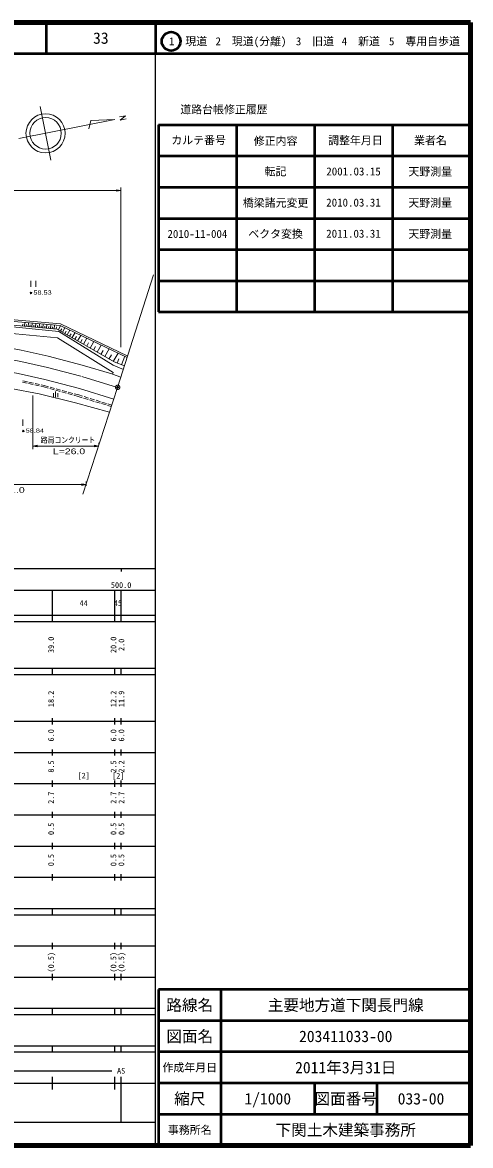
# Model space of a CAD drawing. Units: millimetres, scale not verified. Extents: x 40000 to 680000, y 20000 to 380000.
# Drawn here: x 536374 to 680000, y 20000 to 380000 of the extents above; entities that cross this region are included whole.
import ezdxf
from ezdxf.enums import TextEntityAlignment as Align

# ---------------------------------------------------------------- set-up
doc = ezdxf.new("R2010")
doc.units = ezdxf.units.MM
doc.header["$LTSCALE"] = 1000
doc.header["$PDMODE"] = 32
doc.header["$PDSIZE"] = 500
doc.linetypes.add('CHAIN', pattern=[18.5, 12, -1.5, 3.5, -1.5])
for name, color, linetype, lineweight in [('M-BMK', 2, 'CHAIN', 13), ('M-BMK-OTRS', 5, 'Continuous', 13), ('M-BMK-SRVR', 3, 'Continuous', 13), ('M-STR-HTXT', 7, 'Continuous', 13), ('M-TTL', 2, 'Continuous', 140), ('M-TTL-BAND', 7, 'Continuous', 25), ('M-TTL-FRAM', 2, 'Continuous', 50), ('M-TTL-LINE', 7, 'Continuous', 50), ('M-WORK', 1, 'Continuous', 13)]:
    doc.layers.add(name, color=color, linetype=linetype, lineweight=lineweight)
doc.layers.add('M-OTRS', color=6, linetype='Continuous')
doc.layers.add('M-TTL-TXT', color=7, linetype='Continuous')
doc.styles.add('ＭＳ ゴシック', font='')
doc.styles.add('ＭＳ Ｐゴシック', font='')
doc.styles.get('ＭＳ ゴシック').set_extended_font_data('MS Gothic')
doc.styles.get('ＭＳ Ｐゴシック').set_extended_font_data('MS PGothic')

# ---------------------------------------------------------------- blocks, each defined once
blk = doc.blocks.new('open_arrow')
at = {"color": 0, "linetype": 'Continuous', "lineweight": -2}
blk.add_lwpolyline([(7.5, 1.25), (0, 0), (7.5, -1.25)], dxfattribs=at)

msp = doc.modelspace()

# ---------------------------------------------------------------- linework, layer by layer
at = {"layer": 'M-BMK'}
msp.add_lwpolyline([(566890, 263033), (555075, 266647), (544363, 269407), (535833, 271340), (526501, 273107), (517363, 274515), (505049, 275982), (493565, 276976), (481901, 277814), (473563, 278172), (467068, 278322)], dxfattribs=at)
msp.add_circle((566890, 263033), 700, dxfattribs=at)
at = {"layer": 'M-BMK-OTRS'}
msp.add_lwpolyline([(555760, 228842), (566890, 263033), (578360, 299080)], dxfattribs=at)
at = {"layer": 'M-BMK-SRVR'}
for p, q in [((545499, 335833), (542080, 353094)), ((567481, 349714), (569384, 350091)), ((569384, 350091), (567671, 348726)), ((565983, 348858), (535159, 342754)), ((558341, 348626), (557596, 345916)), ((565983, 348858), (558341, 348626)), ((567671, 348726), (569579, 349114))]:
    msp.add_line(p, q, dxfattribs=at)
for radius in [6284, 5028]:
    msp.add_circle((543790, 344463), radius, dxfattribs=at)
at = {"layer": 'M-OTRS'}
msp.add_point((566890, 263033), dxfattribs=at)
at = {"layer": 'M-STR-HTXT'}
for p, q in [((390225, 326132), (567945, 326132)), ((567945, 275934), (567945, 327132)), ((539684, 260443), (539684, 243231)), ((560882, 244575), (560882, 245231)), ((539684, 244231), (560882, 244231)), ((504994, 231844), (556792, 231844)), ((556792, 231489), (556792, 232844))]:
    msp.add_line(p, q, dxfattribs=at)
at = {"layer": 'M-TTL'}
for p, q in [((680000, 380000), (40000, 380000)), ((680000, 20000), (680000, 380000)), ((40000, 20000), (680000, 20000))]:
    msp.add_line(p, q, dxfattribs=at)
at = {"layer": 'M-TTL-BAND'}
for p, q in [((579000, 20000), (579000, 370000)), ((40000, 205000), (579000, 205000)), ((568000, 205000), (568000, 204000)), ((68000, 198000), (579000, 198000)), ((546000, 188000), (546000, 198000)), ((566000, 188000), (566000, 198000)), ((568000, 188000), (568000, 198000)), ((40000, 190000), (579000, 190000)), ((40000, 188000), (579000, 188000)), ((40000, 173000), (579000, 173000)), ((546000, 171000), (546000, 173000)), ((566000, 171000), (566000, 173000)), ((568000, 171000), (568000, 173000)), ((40000, 171000), (579000, 171000)), ((40000, 156000), (579000, 156000)), ((546000, 155000), (546000, 157000)), ((566000, 155000), (566000, 157000)), ((568000, 155000), (568000, 157000)), ((46000, 146000), (579000, 146000)), ((546000, 145000), (546000, 147000)), ((566000, 145000), (566000, 147000)), ((568000, 145000), (568000, 147000)), ((546000, 135000), (546000, 137000)), ((566000, 135000), (566000, 137000)), ((568000, 135000), (568000, 137000)), ((52000, 136000), (579000, 136000)), ((46000, 126000), (579000, 126000)), ((546000, 125000), (546000, 127000)), ((566000, 125000), (566000, 127000)), ((568000, 125000), (568000, 127000)), ((52000, 116000), (579000, 116000)), ((546000, 115000), (546000, 117000)), ((566000, 115000), (566000, 117000)), ((568000, 115000), (568000, 117000)), ((46000, 106000), (579000, 106000)), ((546000, 105000), (546000, 107000)), ((566000, 105000), (566000, 107000)), ((568000, 105000), (568000, 107000)), ((40000, 96000), (579000, 96000)), ((40000, 94000), (579000, 94000)), ((546000, 94000), (546000, 96000)), ((566000, 94000), (566000, 96000)), ((568000, 94000), (568000, 96000)), ((49000, 84000), (579000, 84000)), ((546000, 83000), (546000, 85000)), ((566000, 83000), (566000, 85000)), ((568000, 83000), (568000, 85000)), ((40000, 74000), (579000, 74000)), ((546000, 73000), (546000, 75000)), ((566000, 73000), (566000, 75000)), ((568000, 73000), (568000, 75000)), ((40000, 64000), (579000, 64000)), ((40000, 62000), (579000, 62000)), ((546000, 62000), (546000, 64000)), ((566000, 62000), (566000, 64000)), ((568000, 62000), (568000, 64000)), ((40000, 52000), (579000, 52000)), ((546000, 50000), (546000, 52000)), ((566000, 50000), (566000, 52000)), ((568000, 50000), (568000, 52000)), ((40000, 50000), (579000, 50000)), ((71000, 44000), (565000, 44000)), ((40000, 40000), (579000, 40000)), ((546000, 38000), (546000, 42000)), ((566000, 38000), (566000, 42000)), ((568000, 27500), (568000, 42000)), ((68000, 27500), (579000, 27500))]:
    msp.add_line(p, q, dxfattribs=at)
at = {"layer": 'M-TTL-FRAM'}
for p, q in [((580000, 347197), (580000, 287197)), ((580000, 347197), (680000, 347197)), ((580000, 287197), (680000, 287197)), ((680000, 70000), (580000, 70000)), ((580000, 70000), (580000, 20000))]:
    msp.add_line(p, q, dxfattribs=at)
at = {"layer": 'M-TTL-LINE'}
for p, q in [((543997, 380000), (543997, 370000)), ((579000, 380000), (579000, 370000)), ((40000, 370000), (680000, 370000)), ((605000, 347197), (605000, 287197)), ((630000, 347197), (630000, 287197)), ((655000, 347197), (655000, 287197)), ((580000, 337197), (680000, 337197)), ((580000, 327197), (680000, 327197)), ((580000, 317197), (680000, 317197)), ((580000, 307197), (680000, 307197)), ((580000, 297197), (680000, 297197)), ((600000, 70000), (600000, 20000)), ((680000, 60000), (580000, 60000)), ((680000, 50000), (580000, 50000)), ((680000, 40000), (580000, 40000)), ((630000, 40000), (630000, 30000)), ((650000, 40000), (650000, 30000)), ((680000, 30000), (580000, 30000))]:
    msp.add_line(p, q, dxfattribs=at)
msp.add_circle((584031, 373958), 3000, dxfattribs=at)
at = {"layer": 'M-WORK'}
for p, q in [((539107, 297228), (539107, 295228)), ((540607, 295228), (540607, 297228)), ((536413, 282736), (536466, 283329)), ((537006, 282683), (537112, 283869)), ((537599, 282630), (537652, 283223)), ((538192, 282577), (538299, 283763)), ((538786, 282523), (538839, 283117)), ((539379, 282470), (539485, 283657)), ((539972, 282417), (540025, 283010)), ((540566, 282364), (540672, 283550)), ((541159, 282310), (541212, 282904)), ((541753, 282257), (541859, 283444)), ((542346, 282204), (542400, 282797)), ((542940, 282150), (543047, 283338)), ((543534, 282097), (543587, 282691)), ((544127, 282044), (544234, 283231)), ((544721, 281991), (544775, 282584)), ((545315, 281937), (545422, 283125)), ((545909, 281884), (545963, 282478)), ((546503, 281831), (546610, 283019)), ((547216, 281767), (547280, 282479)), ((547875, 281535), (548593, 282773)), ((548550, 281144), (548941, 281818)), ((549224, 280752), (550007, 282101)), ((549959, 280326), (550386, 281061)), ((550694, 279899), (551548, 281369)), ((551496, 279434), (551961, 280235)), ((552297, 278968), (553227, 280571)), ((553170, 278461), (553678, 279335)), ((554044, 277954), (555058, 279701)), ((554996, 277401), (555549, 278354)), ((555948, 276849), (557054, 278753)), ((556986, 276246), (557589, 277284)), ((558024, 275643), (559229, 277719)), ((559156, 274987), (559812, 276118)), ((560287, 274330), (561601, 276593)), ((561520, 273614), (562236, 274847)), ((562754, 272898), (564186, 275364)), ((565442, 271337), (567003, 274026)), ((564098, 272117), (564878, 273462)), ((566782, 270780), (567288, 272144)), ((568146, 270274), (569158, 273002)), ((536380, 264650), (537845, 264328)), ((536493, 265136), (537958, 264815)), ((538333, 264221), (539798, 263899)), ((538447, 264708), (539912, 264386)), ((540287, 263792), (541752, 263471)), ((540400, 264279), (541865, 263958)), ((542240, 263364), (543205, 263152)), ((542354, 263851), (543325, 263638)), ((543205, 263152), (544631, 262759)), ((543325, 263638), (544761, 263242)), ((545243, 263109), (546689, 262710)), ((545113, 262626), (546559, 262227)), ((546309, 259939), (546309, 261164)), ((547009, 259939), (547009, 261689)), ((547041, 262095), (548487, 261696)), ((547171, 262577), (548617, 262179)), ((547709, 259939), (547709, 261164)), ((548969, 261563), (550415, 261164)), ((549099, 262046), (550545, 261647)), ((550897, 261031), (552343, 260633)), ((551027, 261514), (552473, 261116)), ((552825, 260500), (554251, 260107)), ((552955, 260983), (554391, 260587)), ((554251, 260107), (555505, 259723)), ((554391, 260587), (555648, 260202)), ((555984, 259577), (557418, 259138)), ((556127, 260056), (557561, 259617)), ((558039, 259471), (559473, 259032)), ((557896, 258991), (559330, 258552)), ((559808, 258406), (561243, 257967)), ((559951, 258885), (561386, 258446)), ((561721, 257821), (563155, 257382)), ((561864, 258300), (563298, 257861)), ((563633, 257236), (564888, 256852)), ((563776, 257715), (565034, 257330)), ((536533, 250702), (536533, 252702))]:
    msp.add_line(p, q, dxfattribs=at)
for points in [[(565251, 267269), (565012, 267395), (555550, 270127), (544601, 272986), (535994, 274969), (527014, 276681), (517426, 278292), (505211, 279747), (493257, 280795), (482181, 281407), (473553, 281781), (466971, 281971), (442040, 282404), (414183, 283068), (390225, 283590), (377570, 283764), (365482, 283891), (331475, 284439), (295139, 284972), (264524, 285415), (162903, 286802), (61511, 288100)], [(567945, 266347), (565251, 267269), (565457, 267841), (547654, 278958), (507070, 282745), (486011, 283076), (445833, 285681), (418245, 286810), (404237, 287323), (390417, 287279), (390225, 283590)], [(506349, 284949), (529946, 282725), (548047, 280953), (565456, 270136), (568728, 268806)], [(569084, 269926), (565730, 271170), (547524, 281739), (529898, 283321), (506391, 285470)], [(569944, 272629), (548416, 282857), (530003, 284506), (506710, 286560)], [(570158, 273080), (548550, 283347), (530047, 285004), (506728, 287060)], [(386076, 256449), (386413, 273389), (386814, 274655), (387321, 275435), (388017, 276026), (388713, 276195), (414545, 275551), (441875, 274961), (467128, 274328), (472908, 274159), (482127, 273800), (493540, 273041), (504405, 272134), (516915, 270704), (525258, 269291), (534962, 267456), (543501, 265541), (554640, 262637), (565666, 259270)], [(564314, 255119), (553350, 258067), (541704, 260915), (532616, 262636)]]:
    msp.add_lwpolyline(points, dxfattribs=at)
for centre, radius in [((539086, 293290), 150), ((539086, 293290), 120), ((539086, 293290), 90), ((539086, 293290), 60), ((539086, 293290), 30), ((539086, 293290), 20), ((536626, 249029), 150), ((536626, 249029), 120), ((536626, 249029), 90), ((536626, 249029), 60), ((536626, 249029), 30), ((536626, 249029), 20)]:
    msp.add_circle(centre, radius, dxfattribs=at)
for p in [(539086, 293290), (536626, 249029)]:
    msp.add_point(p, dxfattribs=at)

# ---------------------------------------------------------------- block references
at = {"layer": 'M-STR-HTXT', "xscale": 200, "yscale": 200, "rotation": 180}
for p in [(567945, 326132), (560882, 244231), (556792, 231844)]:
    msp.add_blockref('open_arrow', p, dxfattribs=at)
at = {"layer": 'M-STR-HTXT', "xscale": 200, "yscale": 200}
msp.add_blockref('open_arrow', (539684, 244231), dxfattribs=at)

# ---------------------------------------------------------------- texts
at = {"layer": 'M-STR-HTXT', "style": 'ＭＳ Ｐゴシック'}
for s, width, p in [('路肩コンクリート', 0.85, (550997, 244682)), ('L=26.0', 1.4, (551300, 241066)), ('L=61.0', 1.4, (531910, 228679))]:
    msp.add_text(s, height=1833, dxfattribs=dict(at, width=width)).set_placement(p, align=Align.BOTTOM_CENTER)
at = {"layer": 'M-TTL-BAND', "style": 'ＭＳ ゴシック'}
for s, p in [('500.0', (568000, 198195)), ('44', (556000, 192405)), ('45', (567000, 192405)), ('[2]', (556000, 137127)), ('[2]', (567085, 137062)), ('AS', (568000, 42500))]:
    msp.add_text(s, height=1833, dxfattribs=at).set_placement(p, align=Align.BOTTOM_CENTER)
for s, p in [('39.0', (547000, 180500)), ('20.0', (567000, 180500)), ('2.0', (569545, 180500)), ('18.2', (547000, 163174)), ('12.2', (567000, 163174)), ('11.9', (569545, 163174)), ('6.0', (547000, 151500)), ('6.0', (567000, 151500)), ('6.0', (569545, 151500)), ('8.5', (547000, 141500)), ('2.5', (567000, 141500)), ('2.2', (569545, 141500)), ('2.7', (547000, 131500)), ('2.7', (567000, 131500)), ('2.7', (569545, 131500)), ('0.5', (547000, 121500)), ('0.5', (567000, 121500)), ('0.5', (569545, 121500)), ('0.5', (547000, 111500)), ('0.5', (567000, 111500)), ('0.5', (569545, 111500)), ('(0.5)', (547000, 78764)), ('(0.5)', (567000, 78764)), ('(0.5)', (569545, 78764))]:
    msp.add_text(s, height=1833, rotation=90, dxfattribs=at).set_placement(p, align=Align.BOTTOM_CENTER)
at = {"layer": 'M-TTL-TXT', "style": 'ＭＳ ゴシック'}
for s, height, p in [('33', 3666, (561497, 375000)), ('1\u3000現道', 2566, (589448, 373958)), ('2\u3000現道(分離)', 2566, (609619, 373958)), ('3\u3000旧道', 2566, (630121, 373958)), ('4\u3000新道', 2566, (644824, 373958)), ('5\u3000専用自歩道', 2566, (665228, 373958)), ('道路台帳修正履歴', 2566, (600968, 352113)), ('カルテ番号', 2566, (592839, 342277)), ('修正内容', 2566, (617509, 342023)), ('調整年月日', 2566, (643089, 342197)), ('業者名', 2566, (667134, 342197)), ('転記', 2566, (617500, 332245)), ('2001.03.15', 2566, (642500, 332245)), ('天野測量', 2566, (667077, 332189)), ('橋梁諸元変更', 2566, (617508, 322190)), ('2010.03.31', 2566, (642474, 322271)), ('天野測量', 2566, (667062, 322190)), ('2010-11-004', 2566, (592447, 312220)), ('ベクタ変換', 2566, (617508, 312220)), ('2011.03.31', 2566, (642474, 312301)), ('天野測量', 2566, (667062, 312220)), ('路線名', 3666, (590000, 65000)), ('路線名', 3666, (590000, 65000)), ('主要地方道下関長門線', 3666, (640000, 65000)), ('図面名', 3666, (590000, 55000)), ('図面名', 3666, (590000, 55000)), ('203411033-00', 3666, (640000, 55000)), ('2011年3月31日', 3666, (640000, 45000)), ('作成年月日', 2566, (590000, 45000)), ('作成年月日', 2566, (590000, 45000)), ('縮尺', 3666, (590000, 35000)), ('縮尺', 3666, (590000, 35000)), ('1/1000', 3666, (615000, 35000)), ('図面番号', 3666, (640000, 35000)), ('図面番号', 3666, (640000, 35000)), ('033-00', 3666, (664125, 35000)), ('事務所名', 2566, (590000, 25000)), ('事務所名', 2566, (590000, 25000)), ('下関土木建築事務所', 3666, (640000, 25000))]:
    msp.add_text(s, height=height, dxfattribs=at).set_placement(p, align=Align.MIDDLE_CENTER)
at = {"layer": 'M-WORK', "style": 'ＭＳ Ｐゴシック', "width": 1.35}
for s, p in [('58.53', (542804, 292376)), ('58.84', (540343, 248115))]:
    msp.add_text(s, height=1320, dxfattribs=at).set_placement(p, align=Align.BOTTOM_CENTER)

doc.saveas('drawing.dxf')
